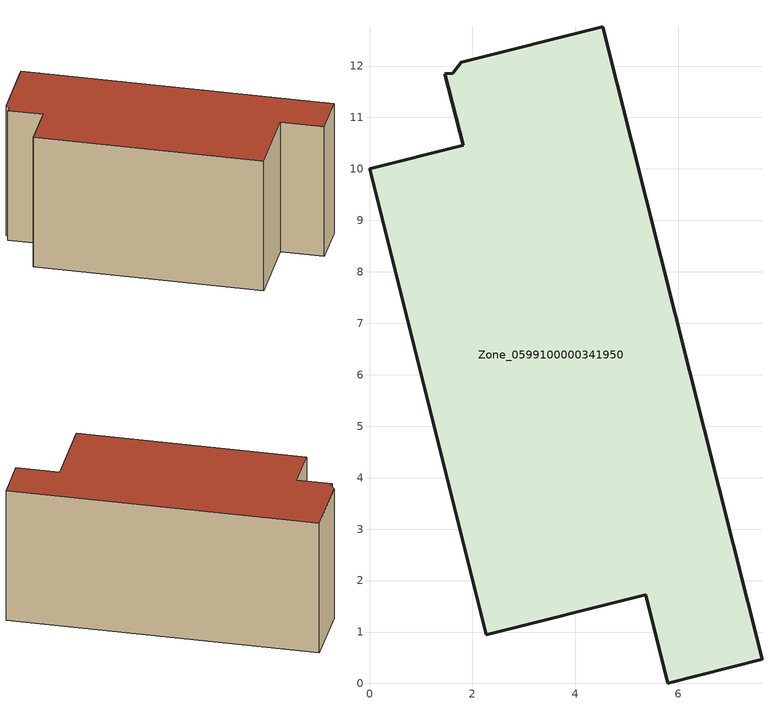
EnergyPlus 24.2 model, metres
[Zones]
Zone_0599100000341950
 floor ground (C_G): 4.54,12.77 7.63,0.47 5.8,0 5.37,1.73 2.27,0.95 0,10.01 1.82,10.46 1.46,11.85 1.62,11.86 1.78,12.08 z0
 wall outside (C_F): 2.27,0.95 5.37,1.73 5.8,0 7.63,0.47 4.54,12.77 1.78,12.08 1.62,11.86 1.46,11.85 1.82,10.46 0,10.01 2.27,0.95 z0:5.91
 roof outside (C_R): 4.54,12.77 1.78,12.08 1.62,11.86 1.46,11.85 1.82,10.46 0,10.01 2.27,0.95 5.37,1.73 5.8,0 7.63,0.47 z5.91
[BUILDING]
Pand.0599100000341950: North Axis=0; Terrain=City; Loads Convergence Tolerance Value=0.04; Temperature Convergence Tolerance Value=0.4; Solar Distribution=FullExterior; Maximum Number of Warmup Days=25; Minimum Number of Warmup Days=1
[Site:Location]
Rotterdam.The.Hague.AP_ZH_NLD Design_Conditions: Latitude=51.96; Longitude=4.45; Time Zone=1; Elevation=-4.5
[SITE:GROUNDTEMPERATURE:BUILDINGSURFACE]
18, 18, 18, 18, 18, 18, 18, 18, 18, 18, 18, 18
[MATERIAL] Thermal Absorptance=0.9; Solar Absorptance=0.7; Visible Absorptance=0.7
Name | Roughness | Thickness | Conductivity | Density | Specific Heat
G.TI.1992-2005 | MediumSmooth | 0.15 | 0.06 | 540 | 1210
F.TI.1992-2005 | Rough | 0.3 | 0.12 | 1920 | 840
R.TI.1992-2005 | MediumRough | 0.2 | 0.08 | 1500 | 1000
[CONSTRUCTION]
C_G: G.TI.1992-2005
C_F: F.TI.1992-2005
C_R: R.TI.1992-2005
[ZONE]
Zone_0599100000341950: Type=1; Multiplier=1; Ceiling Height=Autocalculate; Volume=Autocalculate; Floor Area=autocalculate; Part of Total Floor Area=Yes
[ZONEINFILTRATION:DESIGNFLOWRATE]
Infil_Zone_0599100000341950: Zone or ZoneList or Space or SpaceList=Zone_0599100000341950; Schedule=AlwaysOn; Design Flow Rate Calculation Method=Flow/Area; Flow Rate per Floor Area=0.0015; Constant Term Coefficient=1; Temperature Term Coefficient=0; Velocity Term Coefficient=0; Velocity Squared Term Coefficient=0
[HVACTEMPLATE:ZONE:IDEALLOADSAIRSYSTEM]
Zone_0599100000341950: Maximum Heating Supply Air Temperature=50; Minimum Cooling Supply Air Temperature=13; Maximum Heating Supply Air Humidity Ratio=0.0156; Minimum Cooling Supply Air Humidity Ratio=0.0077; Heating Limit=NoLimit; Cooling Limit=NoLimit; Dehumidification Control Type=ConstantSensibleHeatRatio; Cooling Sensible Heat Ratio=0.7; Dehumidification Setpoint=60; Humidification Control Type=None; Humidification Setpoint=30; Outdoor Air Method=None; Outdoor Air Flow Rate per Person=0.00944; Outdoor Air Flow Rate per Zone Floor Area=0; Outdoor Air Flow Rate per Zone=0; Demand Controlled Ventilation Type=None; Outdoor Air Economizer Type=NoEconomizer; Heat Recovery Type=None; Sensible Heat Recovery Effectiveness=0.7; Latent Heat Recovery Effectiveness=0.65
[ZONECONTROL:THERMOSTAT]
ThermostatControl_Zone_0599100000341950: Zone or ZoneList=Zone_0599100000341950; Control Type Schedule=DualSetpointControlType; Control 1=Thermostat_Zone_0599100000341950; Temperature Difference Between Cutout And Setpoint=0
[THERMOSTATSETPOINT:DUALSETPOINT]
Thermostat_Zone_0599100000341950: Heating Setpoint Temperature Schedule=HeatingSetpoint_Zone_0599100000341950; Cooling Setpoint Temperature Schedule=CoolingSetpoint_Zone_0599100000341950
[SCHEDULE:COMPACT]
HeatingSetpoint_Zone_0599100000341950: Through: 12/31, For: AllDays, Until: 24:00, 21
CoolingSetpoint_Zone_0599100000341950: Through: 12/31, For: AllDays, Until: 24:00, 24
DualSetpointControlType: Through: 12/31, For: AllDays, Until: 24:00, 4
AlwaysOn: Through: 12/31, For: AllDays, Until: 24:00, 1
